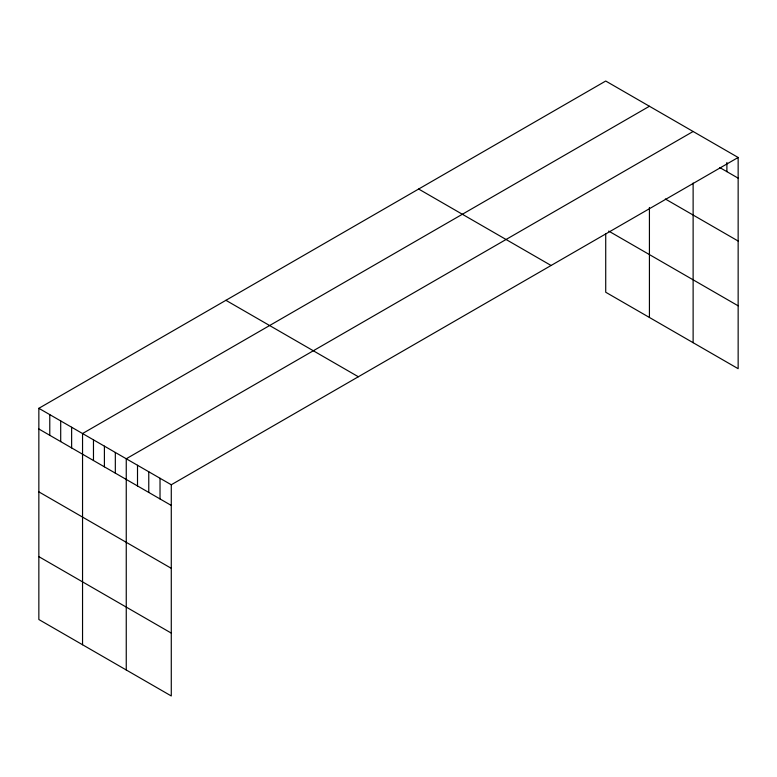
<?xml version="1.0" encoding="UTF-8"?>
<svg xmlns="http://www.w3.org/2000/svg" width="777" height="777" viewBox="0 0 777 777"><rect width="100%" height="100%" fill="white"/><g stroke="black" fill="none" stroke-linecap="round" stroke-linejoin="round"><path stroke-width="1.17" d="M38.85 408.313L171.28 484.761L171.28 695.969L38.85 619.522L38.85 408.313L605.72 81.031L738.15 157.478L738.15 368.687L605.72 292.239L605.72 233.935M649.426 106.255L82.547 433.537L82.547 644.745M693.123 131.488L126.253 458.77L126.253 669.978M171.28 484.761L738.15 157.478M719.735 167.531L738.15 178.156M665.316 198.99L738.15 241.035M608.702 231.08L738.15 305.817M418.657 189.034L551.078 265.481M225.922 300.31L358.343 376.758M38.85 428.991L171.28 505.438M38.85 491.86L171.28 568.317M38.85 556.643L171.28 633.1M726.893 162.471L726.893 171.659M693.123 183.032L693.123 342.696M649.426 207.478L649.426 317.463M160.023 478.263L160.023 498.941M148.766 471.765L148.766 492.443M137.51 465.268L137.51 485.946M115.326 452.467L115.326 473.144M104.4 446.153L104.4 466.831M93.473 439.85L93.473 460.528M71.63 427.233L71.63 447.911M60.703 420.92L60.703 441.598M49.777 414.617L49.777 435.295"/></g></svg>
